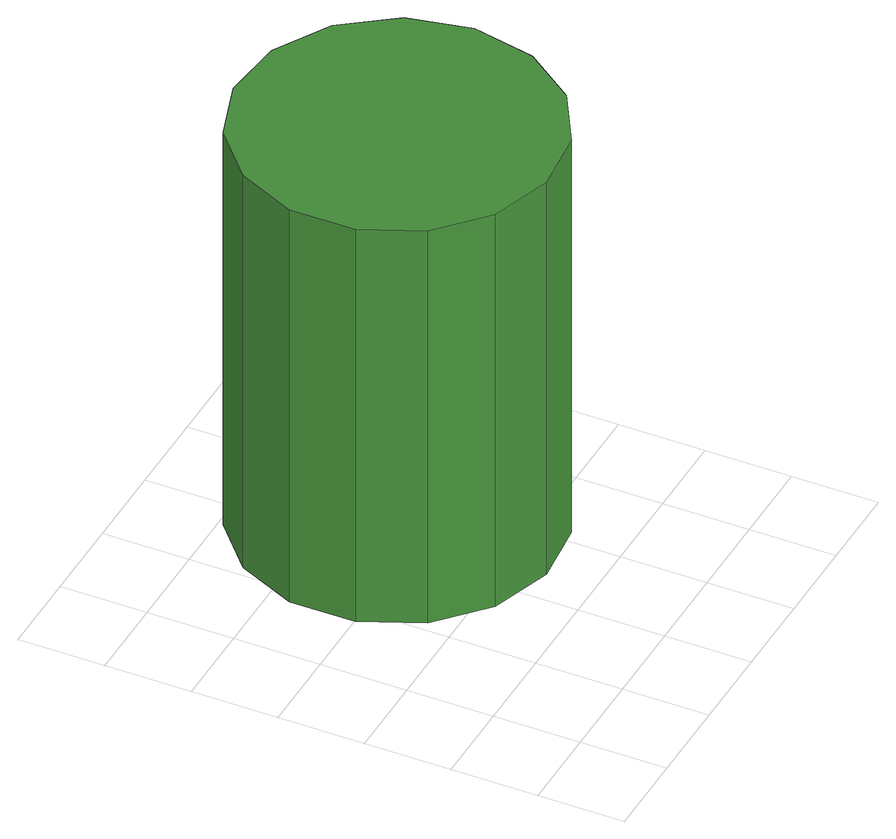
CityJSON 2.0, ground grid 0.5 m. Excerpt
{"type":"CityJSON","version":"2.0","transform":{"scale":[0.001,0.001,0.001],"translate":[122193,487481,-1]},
"CityObjects":{
"tree1":{"type":"SolitaryVegetationObject","attributes":{"function":"something"},"geometry":[{"type":"MultiSurface","lod":"1","boundaries":[[[0,1,2,3,4,5,6,7,8,9,10,11,12,13,14]],[[15,16,17,18,19,20,21,22,23,24,25,26,27,28,29]],[[0,29,28,1]],[[1,28,27,2]],[[2,27,26,3]],[[3,26,25,4]],[[4,25,24,5]],[[5,24,23,6]],[[6,23,22,7]],[[7,22,21,8]],[[8,21,20,9]],[[9,20,19,10]],[[10,19,18,11]],[[11,18,17,12]],[[12,17,16,13]],[[13,16,15,14]],[[14,15,29,0]]]}]}
},
"vertices":[
[2207,1687,3485],[2128,2057,3485],[1906,2363,3485],[1578,2552,3485],[1202,2591,3485],[842,2474,3485],[561,2221,3485],[407,1876,3485],[407,1497,3485],[561,1152,3485],[842,899,3485],[1202,782,3485],[1578,821,3485],[1906,1010,3485],[2128,1316,3485],[2128,1316,910],[1906,1010,910],[1578,821,910],[1202,782,910],[842,899,910],[561,1152,910],[407,1497,910],[407,1876,910],[561,2221,910],[842,2474,910],[1202,2591,910],[1578,2552,910],[1906,2363,910],[2128,2057,910],[2207,1687,910]
]}
